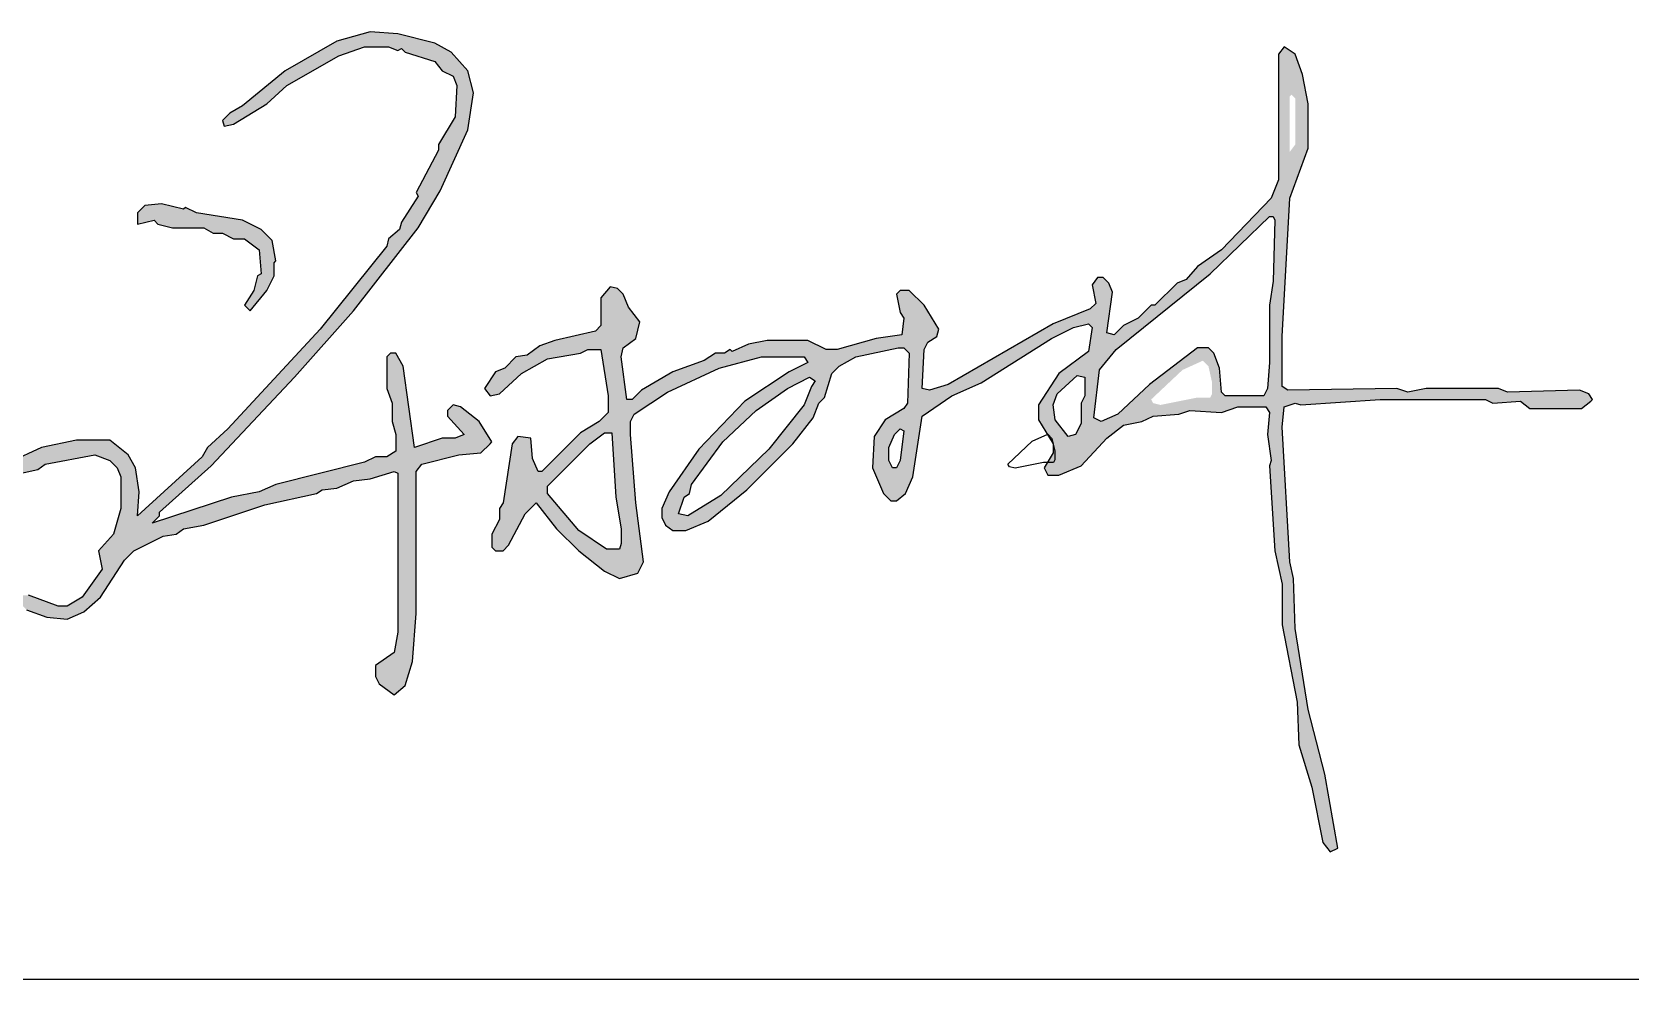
# Model space of a CAD drawing. Extents: x 1680110 to 4798266, y 269661 to 1249705.
# Drawn here: x 2474834 to 2477759, y 526407 to 528140 of the extents above; entities that cross this region are included whole.
import ezdxf

# ---------------------------------------------------------------- set-up
doc = ezdxf.new("R2010")
doc.units = 0
doc.header["$LTSCALE"] = 1000
doc.header["$MEASUREMENT"] = 0
doc.layers.add('图框', color=4, linetype='Continuous')

msp = doc.modelspace()

# ---------------------------------------------------------------- hatches: boundary and pattern name
at = {"linetype": 'Continuous'}
h = msp.add_hatch(color=4, dxfattribs=at)
h.dxf.hatch_style = 1
h.paths.add_polyline_path([(2475276.996947512, 527717.9707063677), (2475280.376947511, 527721.3507063676), (2475273.616947513, 527758.5307063683), (2475253.336947512, 527778.8107063676), (2475219.536947511, 527795.710706368), (2475135.036947511, 527809.2307063675), (2475114.756947512, 527819.3707063672), (2475111.376947511, 527815.9907063682), (2475070.816947512, 527826.1307063679), (2475040.396947511, 527822.7507063671), (2475026.876947511, 527809.2307063675), (2475026.876947511, 527788.9507063682), (2475057.296947513, 527795.710706368), (2475064.056947511, 527788.9507063682), (2475091.096947512, 527782.1907063684), (2475148.556947511, 527782.1907063684), (2475165.456947513, 527772.0507063678), (2475182.356947511, 527772.0507063678), (2475202.636947513, 527761.9107063682), (2475222.916947512, 527761.9107063682), (2475249.956947513, 527741.6307063679), (2475253.336947512, 527697.6907063684), (2475246.576947512, 527694.3107063676), (2475239.816947512, 527667.2707063676), (2475222.916947512, 527640.2307063675), (2475233.056947511, 527630.0907063679), (2475263.476947512, 527667.2707063676), (2475276.996947512, 527694.3107063676)], flags=17)
h.paths.add_polyline_path([(2475672.456947513, 527386.7307063675), (2475675.836947512, 527390.1107063683), (2475652.176947512, 527427.290706368), (2475618.376947511, 527454.3307063681), (2475604.856947511, 527457.710706368), (2475594.716947511, 527447.5707063674), (2475594.716947511, 527437.4307063677), (2475625.136947513, 527403.6307063679), (2475608.23694751, 527396.8707063672), (2475584.576947512, 527396.8707063672), (2475533.876947511, 527379.9707063677), (2475513.596947512, 527528.6907063684), (2475500.076947512, 527552.3507063676), (2475489.936947512, 527552.3507063676), (2475483.176947512, 527545.5907063679), (2475483.176947512, 527488.1307063679), (2475493.316947512, 527461.0907063679), (2475493.316947512, 527427.290706368), (2475500.076947512, 527403.6307063679), (2475500.076947512, 527373.210706368), (2475483.176947512, 527363.0707063674), (2475462.896947511, 527363.0707063674), (2475442.616947513, 527352.9307063677), (2475280.376947511, 527312.3707063672), (2475249.956947513, 527298.8507063676), (2475199.256947512, 527288.710706368), (2475053.916947512, 527241.3907063677), (2475067.436947512, 527254.9107063682), (2475067.436947512, 527261.670706367), (2475162.076947512, 527346.170706367), (2475314.176947512, 527508.4107063682), (2475422.336947512, 527630.0907063679), (2475540.636947513, 527782.1907063684), (2475581.196947511, 527849.790706368), (2475631.896947511, 527961.3307063681), (2475642.036947511, 528028.9307063677), (2475631.896947511, 528069.4907063682), (2475601.476947512, 528103.290706368), (2475571.056947511, 528120.1907063684), (2475503.456947513, 528137.0907063679), (2475452.756947512, 528140.4707063677), (2475391.916947512, 528123.5707063674), (2475297.276947513, 528069.4907063682), (2475219.536947511, 528005.2707063676), (2475195.876947511, 527991.7507063671), (2475182.356947511, 527978.2307063675), (2475185.73694751, 527968.0907063679), (2475202.636947513, 527971.4707063677), (2475263.476947512, 528008.6507063675), (2475300.656947512, 528042.4507063682), (2475395.296947513, 528096.5307063683), (2475442.616947513, 528113.4307063677), (2475486.556947511, 528113.4307063677), (2475503.456947513, 528106.670706367), (2475510.216947511, 528110.0507063678), (2475516.976947512, 528103.290706368), (2475571.056947511, 528086.3907063677), (2475584.576947512, 528069.4907063682), (2475604.856947511, 528059.3507063676), (2475611.616947513, 528042.4507063682), (2475608.23694751, 527984.9907063682), (2475577.816947512, 527934.290706368), (2475577.816947512, 527924.1507063675), (2475537.256947512, 527846.4107063682), (2475540.636947513, 527839.6507063675), (2475510.216947511, 527792.3307063681), (2475506.836947512, 527778.8107063676), (2475486.556947511, 527761.9107063682), (2475483.176947512, 527748.3907063677), (2475361.496947512, 527596.290706368), (2475192.496947512, 527413.7707063676), (2475155.316947512, 527379.9707063677), (2475145.176947512, 527363.0707063674), (2475026.876947511, 527254.9107063682), (2475030.256947512, 527298.8507063676), (2475023.496947512, 527342.790706368), (2475009.976947512, 527366.4507063682), (2474976.176947512, 527393.4907063682), (2474915.336947512, 527393.4907063682), (2474851.116947513, 527379.9707063677), (2474793.656947512, 527352.9307063677), (2474766.616947513, 527346.170706367), (2474749.716947511, 527332.6507063675), (2474702.396947511, 527312.3707063672), (2474655.076947512, 527281.9507063682), (2474655.076947512, 527261.670706367), (2474671.976947512, 527251.5307063683), (2474709.156947512, 527281.9507063682), (2474813.936947512, 527332.6507063675), (2474844.356947511, 527339.4107063682), (2474857.876947511, 527349.5507063678), (2474949.136947513, 527366.4507063682), (2474976.176947512, 527356.3107063676), (2474989.696947511, 527342.790706368), (2474996.456947513, 527325.8907063677), (2474996.456947513, 527268.4307063677), (2474982.936947512, 527221.1107063683), (2474955.896947511, 527190.6907063684), (2474962.656947512, 527156.8907063677), (2474925.476947512, 527106.1907063684), (2474898.436947512, 527089.290706368), (2474881.536947511, 527089.290706368), (2474827.456947513, 527109.5707063674), (2474817.316947512, 527109.5707063674), (2474810.556947511, 527096.0507063678), (2474824.076947512, 527082.5307063683), (2474861.256947512, 527069.0107063678), (2474898.436947512, 527065.6307063679), (2474928.856947511, 527079.1507063675), (2474959.276947513, 527106.1907063684), (2475003.216947511, 527173.790706368), (2475020.116947513, 527190.6907063684), (2475074.196947511, 527217.7307063675), (2475097.856947511, 527221.1107063683), (2475111.376947511, 527231.2507063671), (2475148.556947511, 527238.0107063678), (2475260.096947512, 527275.1907063684), (2475354.73694751, 527295.4707063677), (2475364.876947511, 527302.2307063675), (2475391.916947512, 527305.6107063683), (2475422.336947512, 527319.1307063679), (2475452.756947512, 527322.5107063678), (2475496.696947511, 527336.0307063683), (2475503.456947513, 527332.6507063675), (2475503.456947513, 527041.9707063677), (2475496.696947511, 527004.790706368), (2475462.896947511, 526981.1307063679), (2475462.896947511, 526960.8507063676), (2475469.656947512, 526947.3307063681), (2475496.696947511, 526927.0507063678), (2475516.976947512, 526943.9507063682), (2475530.496947512, 526987.8907063677), (2475537.256947512, 527075.7707063676), (2475537.256947512, 527336.0307063683), (2475547.396947511, 527349.5507063678), (2475614.996947512, 527366.4507063682), (2475655.556947511, 527369.8307063681)])
h.paths.add_polyline_path([(2475912.436947512, 527231.2507063671), (2475912.436947512, 527204.210706368), (2475909.056947511, 527194.0707063674), (2475885.396947511, 527194.0707063674), (2475834.696947511, 527227.8707063672), (2475777.23694751, 527295.4707063677), (2475777.23694751, 527308.9907063682), (2475854.976947512, 527386.7307063675), (2475882.016947512, 527407.0107063678), (2475895.536947511, 527407.0107063678), (2475902.296947513, 527288.710706368)], flags=16)
h.paths.add_polyline_path([(2476267.336947512, 527501.6507063675), (2476260.576947512, 527491.5107063678), (2476247.056947511, 527457.710706368), (2476182.836947512, 527376.5907063679), (2476094.956947513, 527292.0907063679), (2476034.116947513, 527254.9107063682), (2476017.216947511, 527258.290706368), (2476027.356947511, 527288.710706368), (2476037.496947512, 527295.4707063677), (2476040.876947511, 527312.3707063672), (2476098.336947512, 527390.1107063683), (2476159.176947512, 527447.5707063674), (2476216.636947513, 527488.1307063679), (2476257.196947511, 527508.4107063682)], flags=16)
h.paths.add_polyline_path([(2476429.576947512, 527410.3907063677), (2476422.816947512, 527356.3107063676), (2476416.056947511, 527342.790706368), (2476409.296947513, 527342.790706368), (2476402.536947511, 527356.3107063676), (2476402.536947511, 527379.9707063677), (2476412.676947512, 527403.6307063679), (2476422.816947512, 527413.7707063676)], flags=16)
h.paths.add_polyline_path([(2476760.816947512, 527508.4107063682), (2476760.816947512, 527474.6107063683), (2476754.056947511, 527461.0907063679), (2476754.056947511, 527423.9107063682), (2476743.916947512, 527403.6307063679), (2476730.396947511, 527400.2507063671), (2476706.73694751, 527430.670706367), (2476703.356947511, 527457.710706368), (2476710.116947513, 527477.9907063682), (2476747.296947513, 527511.790706368)], flags=16)
h.paths.add_polyline_path([(2476994.036947511, 527498.2707063676), (2476994.036947511, 527477.9907063682), (2476990.656947512, 527471.2307063675), (2476966.996947512, 527471.2307063675), (2476899.396947511, 527457.710706368), (2476885.876947511, 527461.0907063679), (2476882.496947512, 527467.8507063676), (2476939.956947513, 527521.9307063677), (2476977.136947513, 527538.8307063681), (2476987.276947513, 527528.6907063684)], flags=16)
h.paths.add_polyline_path([(2477108.956947513, 527795.710706368), (2477105.576947512, 527684.170706367), (2477098.816947512, 527640.2307063675), (2477098.816947512, 527535.4507063682), (2477095.436947512, 527488.1307063679), (2477088.676947512, 527474.6107063683), (2477017.696947511, 527474.6107063683), (2477010.936947512, 527481.3707063672), (2477007.556947511, 527525.3107063676), (2476997.416947512, 527552.3507063676), (2476987.276947513, 527562.4907063682), (2476966.996947512, 527562.4907063682), (2476879.116947513, 527494.8907063677), (2476821.656947512, 527440.8107063676), (2476791.23694751, 527427.290706368), (2476777.716947511, 527434.0507063678), (2476787.856947511, 527521.9307063677), (2476818.276947513, 527559.1107063683), (2476990.656947512, 527697.6907063684), (2477098.816947512, 527802.4707063677), (2477105.576947512, 527802.4707063677)], flags=16)
h.paths.add_polyline_path([(2477146.136947513, 528018.790706368), (2477146.136947513, 527974.8507063676), (2477146.136947513, 527934.290706368), (2477135.996947512, 527920.7707063676), (2477135.996947512, 528022.170706367), (2477139.376947511, 528025.5507063678)], flags=16)
h.paths.add_polyline_path([(2477686.936947512, 527464.4707063677), (2477690.316947512, 527467.8507063676), (2477683.556947511, 527477.9907063682), (2477666.656947512, 527484.7507063671), (2477534.836947512, 527481.3707063672), (2477517.936947512, 527488.1307063679), (2477386.116947513, 527488.1307063679), (2477352.316947512, 527481.3707063672), (2477332.036947511, 527488.1307063679), (2477132.616947513, 527484.7507063671), (2477122.476947512, 527491.5107063678), (2477122.476947512, 527582.7707063676), (2477135.996947512, 527836.2707063676), (2477169.796947513, 527927.5307063683), (2477169.796947513, 528008.6507063675), (2477159.656947512, 528062.7307063675), (2477146.136947513, 528099.9107063682), (2477125.856947511, 528113.4307063677), (2477115.716947511, 528099.9107063682), (2477115.716947511, 527870.0707063674), (2477102.196947511, 527836.2707063676), (2477010.936947512, 527741.6307063679), (2476966.996947512, 527711.210706368), (2476946.716947511, 527687.5507063678), (2476929.816947512, 527680.790706368), (2476889.256947512, 527640.2307063675), (2476882.496947512, 527640.2307063675), (2476858.836947512, 527616.5707063674), (2476831.796947513, 527603.0507063678), (2476814.896947511, 527586.1507063675), (2476801.376947511, 527589.5307063683), (2476811.516947512, 527663.8907063677), (2476804.756947512, 527680.790706368), (2476794.616947513, 527690.9307063677), (2476784.476947512, 527690.9307063677), (2476774.336947512, 527677.4107063682), (2476781.096947512, 527643.6107063683), (2476770.956947513, 527633.4707063677), (2476703.356947511, 527606.4307063677), (2476510.696947511, 527494.8907063677), (2476476.896947511, 527484.7507063671), (2476463.376947511, 527488.1307063679), (2476466.756947512, 527559.1107063683), (2476473.516947512, 527572.6307063679), (2476490.416947512, 527582.7707063676), (2476493.796947513, 527596.290706368), (2476466.756947512, 527640.2307063675), (2476439.716947511, 527667.2707063676), (2476422.816947512, 527667.2707063676), (2476416.056947511, 527660.5107063678), (2476422.816947512, 527626.710706368), (2476429.576947512, 527616.5707063674), (2476426.196947511, 527586.1507063675), (2476378.876947511, 527579.3907063677), (2476307.896947511, 527559.1107063683), (2476287.616947513, 527559.1107063683), (2476253.816947512, 527576.0107063678), (2476179.456947513, 527576.0107063678), (2476145.656947512, 527569.2507063671), (2476115.23694751, 527555.7307063675), (2476111.856947511, 527559.1107063683), (2476101.716947511, 527552.3507063676), (2476084.816947512, 527552.3507063676), (2476064.536947511, 527538.8307063681), (2476007.076947512, 527518.5507063678), (2475949.616947513, 527484.7507063671), (2475932.716947511, 527467.8507063676), (2475922.576947512, 527467.8507063676), (2475912.436947512, 527545.5907063679), (2475915.816947512, 527562.4907063682), (2475939.476947512, 527579.3907063677), (2475946.23694751, 527609.8107063676), (2475925.956947513, 527636.8507063676), (2475915.816947512, 527660.5107063678), (2475905.676947512, 527670.6507063675), (2475892.156947512, 527674.0307063683), (2475875.256947512, 527653.7507063671), (2475875.256947512, 527603.0507063678), (2475865.116947513, 527592.9107063682), (2475790.756947512, 527576.0107063678), (2475763.716947511, 527565.8707063672), (2475740.056947511, 527548.9707063677), (2475719.776947513, 527545.5907063679), (2475699.496947512, 527525.3107063676), (2475682.596947512, 527518.5507063678), (2475662.316947512, 527488.1307063679), (2475672.456947513, 527474.6107063683), (2475689.356947511, 527477.9907063682), (2475729.916947512, 527515.170706367), (2475777.23694751, 527542.210706368), (2475838.076947512, 527552.3507063676), (2475851.596947512, 527559.1107063683), (2475875.256947512, 527559.1107063683), (2475888.776947513, 527474.6107063683), (2475888.776947513, 527444.1907063684), (2475871.876947511, 527427.290706368), (2475838.076947512, 527407.0107063678), (2475767.096947512, 527336.0307063683), (2475760.336947512, 527336.0307063683), (2475750.196947511, 527359.6907063684), (2475746.816947512, 527396.8707063672), (2475723.156947512, 527400.2507063671), (2475713.016947512, 527386.7307063675), (2475696.116947513, 527278.5707063674), (2475689.356947511, 527268.4307063677), (2475689.356947511, 527248.1507063675), (2475675.836947512, 527221.1107063683), (2475675.836947512, 527197.4507063682), (2475682.596947512, 527190.6907063684), (2475696.116947513, 527190.6907063684), (2475706.256947512, 527200.8307063681), (2475736.676947512, 527258.290706368), (2475756.956947513, 527278.5707063674), (2475794.136947513, 527231.2507063671), (2475834.696947511, 527190.6907063684), (2475882.016947512, 527153.5107063678), (2475909.056947511, 527139.9907063682), (2475942.856947511, 527150.1307063679), (2475952.996947512, 527170.4107063682), (2475939.476947512, 527278.5707063674), (2475929.336947512, 527403.6307063679), (2475929.336947512, 527427.290706368), (2475936.096947512, 527440.8107063676), (2475996.936947512, 527481.3707063672), (2476091.576947512, 527525.3107063676), (2476169.316947512, 527545.5907063679), (2476247.056947511, 527545.5907063679), (2476253.816947512, 527535.4507063682), (2476220.016947512, 527518.5507063678), (2476138.896947511, 527464.4707063677), (2476054.396947511, 527376.5907063679), (2476000.316947512, 527298.8507063676), (2475986.796947513, 527268.4307063677), (2475986.796947513, 527251.5307063683), (2475993.556947511, 527238.0107063678), (2476007.076947512, 527227.8707063672), (2476030.73694751, 527227.8707063672), (2476071.296947513, 527244.7707063676), (2476142.276947513, 527302.2307063675), (2476226.776947513, 527386.7307063675), (2476263.956947513, 527434.0507063678), (2476274.096947512, 527461.0907063679), (2476284.23694751, 527471.2307063675), (2476297.756947512, 527515.170706367), (2476311.276947513, 527528.6907063684), (2476341.696947511, 527545.5907063679), (2476419.436947512, 527562.4907063682), (2476429.576947512, 527562.4907063682), (2476439.716947511, 527552.3507063676), (2476436.336947512, 527461.0907063679), (2476429.576947512, 527450.9507063682), (2476395.776947513, 527430.670706367), (2476375.496947512, 527400.2507063671), (2476372.116947513, 527342.790706368), (2476392.396947511, 527295.4707063677), (2476405.916947512, 527281.9507063682), (2476416.056947511, 527281.9507063682), (2476432.956947513, 527295.4707063677), (2476446.476947512, 527325.8907063677), (2476463.376947511, 527437.4307063677), (2476517.456947513, 527474.6107063683), (2476571.536947511, 527498.2707063676), (2476699.976947512, 527579.3907063677), (2476740.536947511, 527599.670706367), (2476767.576947512, 527606.4307063677), (2476774.336947512, 527599.670706367), (2476767.576947512, 527555.7307063675), (2476713.496947512, 527515.170706367), (2476676.316947512, 527457.710706368), (2476676.316947512, 527430.670706367), (2476703.356947511, 527386.7307063675), (2476703.356947511, 527369.8307063681), (2476686.456947513, 527342.790706368), (2476693.216947511, 527329.2707063676), (2476713.496947512, 527329.2707063676), (2476754.056947511, 527346.170706367), (2476801.376947511, 527396.8707063672), (2476831.796947513, 527420.5307063683), (2476865.596947512, 527427.290706368), (2476885.876947511, 527437.4307063677), (2476933.196947511, 527440.8107063676), (2476953.476947512, 527447.5707063674), (2477010.936947512, 527444.1907063684), (2477041.356947511, 527454.3307063681), (2477092.056947511, 527454.3307063681), (2477098.816947512, 527444.1907063684), (2477095.436947512, 527403.6307063679), (2477102.196947511, 527356.3107063676), (2477098.816947512, 527346.170706367), (2477108.956947513, 527190.6907063684), (2477122.476947512, 527129.8507063676), (2477122.476947512, 527055.4907063682), (2477149.516947512, 526913.5307063683), (2477152.896947511, 526835.790706368), (2477176.556947511, 526758.0507063678), (2477196.836947512, 526656.6507063675), (2477210.356947511, 526639.7507063671), (2477223.876947511, 526646.5107063678), (2477200.216947511, 526781.710706368), (2477169.796947513, 526900.0107063678), (2477146.136947513, 527048.7307063675), (2477142.756947512, 527139.9907063682), (2477135.996947512, 527170.4107063682), (2477122.476947512, 527417.1507063675), (2477125.856947511, 527454.3307063681), (2477146.136947513, 527461.0907063679), (2477156.276947513, 527457.710706368), (2477301.616947513, 527467.8507063676), (2477494.276947513, 527467.8507063676), (2477507.796947513, 527461.0907063679), (2477558.496947512, 527464.4707063677), (2477575.396947511, 527450.9507063682), (2477670.036947511, 527450.9507063682)])

# ---------------------------------------------------------------- linework, layer by layer
at = {"color": 4, "linetype": 'Continuous'}
for points in [[(2475672.456947513, 527386.7307063675), (2475675.836947512, 527390.1107063683), (2475652.176947512, 527427.290706368), (2475618.376947511, 527454.3307063681), (2475604.856947511, 527457.710706368), (2475594.716947511, 527447.5707063674), (2475594.716947511, 527437.4307063677), (2475625.136947513, 527403.6307063679), (2475608.23694751, 527396.8707063672), (2475584.576947512, 527396.8707063672), (2475533.876947511, 527379.9707063677), (2475513.596947512, 527528.6907063684), (2475500.076947512, 527552.3507063676), (2475489.936947512, 527552.3507063676), (2475483.176947512, 527545.5907063679), (2475483.176947512, 527488.1307063679), (2475493.316947512, 527461.0907063679), (2475493.316947512, 527427.290706368), (2475500.076947512, 527403.6307063679), (2475500.076947512, 527373.210706368), (2475483.176947512, 527363.0707063674), (2475462.896947511, 527363.0707063674), (2475442.616947513, 527352.9307063677), (2475280.376947511, 527312.3707063672), (2475249.956947513, 527298.8507063676), (2475199.256947512, 527288.710706368), (2475053.916947512, 527241.3907063677), (2475067.436947512, 527254.9107063682), (2475067.436947512, 527261.670706367), (2475162.076947512, 527346.170706367), (2475314.176947512, 527508.4107063682), (2475422.336947512, 527630.0907063679), (2475540.636947513, 527782.1907063684), (2475581.196947511, 527849.790706368), (2475631.896947511, 527961.3307063681), (2475642.036947511, 528028.9307063677), (2475631.896947511, 528069.4907063682), (2475601.476947512, 528103.290706368), (2475571.056947511, 528120.1907063684), (2475503.456947513, 528137.0907063679), (2475452.756947512, 528140.4707063677), (2475391.916947512, 528123.5707063674), (2475297.276947513, 528069.4907063682), (2475219.536947511, 528005.2707063676), (2475195.876947511, 527991.7507063671), (2475182.356947511, 527978.2307063675), (2475185.73694751, 527968.0907063679), (2475202.636947513, 527971.4707063677), (2475263.476947512, 528008.6507063675), (2475300.656947512, 528042.4507063682), (2475395.296947513, 528096.5307063683), (2475442.616947513, 528113.4307063677), (2475486.556947511, 528113.4307063677), (2475503.456947513, 528106.670706367), (2475510.216947511, 528110.0507063678), (2475516.976947512, 528103.290706368), (2475571.056947511, 528086.3907063677), (2475584.576947512, 528069.4907063682), (2475604.856947511, 528059.3507063676), (2475611.616947513, 528042.4507063682), (2475608.23694751, 527984.9907063682), (2475577.816947512, 527934.290706368), (2475577.816947512, 527924.1507063675), (2475537.256947512, 527846.4107063682), (2475540.636947513, 527839.6507063675), (2475510.216947511, 527792.3307063681), (2475506.836947512, 527778.8107063676), (2475486.556947511, 527761.9107063682), (2475483.176947512, 527748.3907063677), (2475361.496947512, 527596.290706368), (2475192.496947512, 527413.7707063676), (2475155.316947512, 527379.9707063677), (2475145.176947512, 527363.0707063674), (2475026.876947511, 527254.9107063682), (2475030.256947512, 527298.8507063676), (2475023.496947512, 527342.790706368), (2475009.976947512, 527366.4507063682), (2474976.176947512, 527393.4907063682), (2474915.336947512, 527393.4907063682), (2474851.116947513, 527379.9707063677), (2474793.656947512, 527352.9307063677)], [(2477686.936947512, 527464.4707063677), (2477690.316947512, 527467.8507063676), (2477683.556947511, 527477.9907063682), (2477666.656947512, 527484.7507063671), (2477534.836947512, 527481.3707063672), (2477517.936947512, 527488.1307063679), (2477386.116947513, 527488.1307063679), (2477352.316947512, 527481.3707063672), (2477332.036947511, 527488.1307063679), (2477132.616947513, 527484.7507063671), (2477122.476947512, 527491.5107063678), (2477122.476947512, 527582.7707063676), (2477135.996947512, 527836.2707063676), (2477169.796947513, 527927.5307063683), (2477169.796947513, 528008.6507063675), (2477159.656947512, 528062.7307063675), (2477146.136947513, 528099.9107063682), (2477125.856947511, 528113.4307063677), (2477115.716947511, 528099.9107063682), (2477115.716947511, 527870.0707063674), (2477102.196947511, 527836.2707063676), (2477010.936947512, 527741.6307063679), (2476966.996947512, 527711.210706368), (2476946.716947511, 527687.5507063678), (2476929.816947512, 527680.790706368), (2476889.256947512, 527640.2307063675), (2476882.496947512, 527640.2307063675), (2476858.836947512, 527616.5707063674), (2476831.796947513, 527603.0507063678), (2476814.896947511, 527586.1507063675), (2476801.376947511, 527589.5307063683), (2476811.516947512, 527663.8907063677), (2476804.756947512, 527680.790706368), (2476794.616947513, 527690.9307063677), (2476784.476947512, 527690.9307063677), (2476774.336947512, 527677.4107063682), (2476781.096947512, 527643.6107063683), (2476770.956947513, 527633.4707063677), (2476703.356947511, 527606.4307063677), (2476510.696947511, 527494.8907063677), (2476476.896947511, 527484.7507063671), (2476463.376947511, 527488.1307063679), (2476466.756947512, 527559.1107063683), (2476473.516947512, 527572.6307063679), (2476490.416947512, 527582.7707063676), (2476493.796947513, 527596.290706368), (2476466.756947512, 527640.2307063675), (2476439.716947511, 527667.2707063676), (2476422.816947512, 527667.2707063676), (2476416.056947511, 527660.5107063678), (2476422.816947512, 527626.710706368), (2476429.576947512, 527616.5707063674), (2476426.196947511, 527586.1507063675), (2476378.876947511, 527579.3907063677), (2476307.896947511, 527559.1107063683), (2476287.616947513, 527559.1107063683), (2476253.816947512, 527576.0107063678), (2476179.456947513, 527576.0107063678), (2476145.656947512, 527569.2507063671), (2476115.23694751, 527555.7307063675), (2476111.856947511, 527559.1107063683), (2476101.716947511, 527552.3507063676), (2476084.816947512, 527552.3507063676), (2476064.536947511, 527538.8307063681), (2476007.076947512, 527518.5507063678), (2475949.616947513, 527484.7507063671), (2475932.716947511, 527467.8507063676), (2475922.576947512, 527467.8507063676), (2475912.436947512, 527545.5907063679), (2475915.816947512, 527562.4907063682), (2475939.476947512, 527579.3907063677), (2475946.23694751, 527609.8107063676), (2475925.956947513, 527636.8507063676), (2475915.816947512, 527660.5107063678), (2475905.676947512, 527670.6507063675), (2475892.156947512, 527674.0307063683), (2475875.256947512, 527653.7507063671), (2475875.256947512, 527603.0507063678), (2475865.116947513, 527592.9107063682), (2475790.756947512, 527576.0107063678), (2475763.716947511, 527565.8707063672), (2475740.056947511, 527548.9707063677), (2475719.776947513, 527545.5907063679), (2475699.496947512, 527525.3107063676), (2475682.596947512, 527518.5507063678), (2475662.316947512, 527488.1307063679), (2475672.456947513, 527474.6107063683), (2475689.356947511, 527477.9907063682), (2475729.916947512, 527515.170706367), (2475777.23694751, 527542.210706368), (2475838.076947512, 527552.3507063676), (2475851.596947512, 527559.1107063683), (2475875.256947512, 527559.1107063683), (2475888.776947513, 527474.6107063683), (2475888.776947513, 527444.1907063684), (2475871.876947511, 527427.290706368), (2475838.076947512, 527407.0107063678), (2475767.096947512, 527336.0307063683), (2475760.336947512, 527336.0307063683), (2475750.196947511, 527359.6907063684), (2475746.816947512, 527396.8707063672), (2475723.156947512, 527400.2507063671), (2475713.016947512, 527386.7307063675), (2475696.116947513, 527278.5707063674), (2475689.356947511, 527268.4307063677), (2475689.356947511, 527248.1507063675), (2475675.836947512, 527221.1107063683), (2475675.836947512, 527197.4507063682), (2475682.596947512, 527190.6907063684), (2475696.116947513, 527190.6907063684), (2475706.256947512, 527200.8307063681), (2475736.676947512, 527258.290706368), (2475756.956947513, 527278.5707063674), (2475794.136947513, 527231.2507063671), (2475834.696947511, 527190.6907063684), (2475882.016947512, 527153.5107063678), (2475909.056947511, 527139.9907063682), (2475942.856947511, 527150.1307063679), (2475952.996947512, 527170.4107063682), (2475939.476947512, 527278.5707063674), (2475929.336947512, 527403.6307063679), (2475929.336947512, 527427.290706368), (2475936.096947512, 527440.8107063676), (2475996.936947512, 527481.3707063672), (2476091.576947512, 527525.3107063676), (2476169.316947512, 527545.5907063679), (2476247.056947511, 527545.5907063679), (2476253.816947512, 527535.4507063682), (2476220.016947512, 527518.5507063678), (2476138.896947511, 527464.4707063677), (2476054.396947511, 527376.5907063679), (2476000.316947512, 527298.8507063676), (2475986.796947513, 527268.4307063677), (2475986.796947513, 527251.5307063683), (2475993.556947511, 527238.0107063678), (2476007.076947512, 527227.8707063672), (2476030.73694751, 527227.8707063672), (2476071.296947513, 527244.7707063676), (2476142.276947513, 527302.2307063675), (2476226.776947513, 527386.7307063675), (2476263.956947513, 527434.0507063678), (2476274.096947512, 527461.0907063679), (2476284.23694751, 527471.2307063675), (2476297.756947512, 527515.170706367), (2476311.276947513, 527528.6907063684), (2476341.696947511, 527545.5907063679), (2476419.436947512, 527562.4907063682), (2476429.576947512, 527562.4907063682), (2476439.716947511, 527552.3507063676), (2476436.336947512, 527461.0907063679), (2476429.576947512, 527450.9507063682), (2476395.776947513, 527430.670706367), (2476375.496947512, 527400.2507063671), (2476372.116947513, 527342.790706368), (2476392.396947511, 527295.4707063677), (2476405.916947512, 527281.9507063682), (2476416.056947511, 527281.9507063682), (2476432.956947513, 527295.4707063677), (2476446.476947512, 527325.8907063677), (2476463.376947511, 527437.4307063677), (2476517.456947513, 527474.6107063683), (2476571.536947511, 527498.2707063676), (2476699.976947512, 527579.3907063677), (2476740.536947511, 527599.670706367), (2476767.576947512, 527606.4307063677), (2476774.336947512, 527599.670706367), (2476767.576947512, 527555.7307063675), (2476713.496947512, 527515.170706367), (2476676.316947512, 527457.710706368), (2476676.316947512, 527430.670706367), (2476703.356947511, 527386.7307063675), (2476703.356947511, 527369.8307063681), (2476686.456947513, 527342.790706368), (2476693.216947511, 527329.2707063676), (2476713.496947512, 527329.2707063676), (2476754.056947511, 527346.170706367), (2476801.376947511, 527396.8707063672), (2476831.796947513, 527420.5307063683), (2476865.596947512, 527427.290706368), (2476885.876947511, 527437.4307063677), (2476933.196947511, 527440.8107063676), (2476953.476947512, 527447.5707063674), (2477010.936947512, 527444.1907063684), (2477041.356947511, 527454.3307063681), (2477092.056947511, 527454.3307063681), (2477098.816947512, 527444.1907063684), (2477095.436947512, 527403.6307063679), (2477102.196947511, 527356.3107063676), (2477098.816947512, 527346.170706367), (2477108.956947513, 527190.6907063684), (2477122.476947512, 527129.8507063676), (2477122.476947512, 527055.4907063682), (2477149.516947512, 526913.5307063683), (2477152.896947511, 526835.790706368), (2477176.556947511, 526758.0507063678), (2477196.836947512, 526656.6507063675), (2477210.356947511, 526639.7507063671), (2477223.876947511, 526646.5107063678), (2477200.216947511, 526781.710706368), (2477169.796947513, 526900.0107063678), (2477146.136947513, 527048.7307063675), (2477142.756947512, 527139.9907063682), (2477135.996947512, 527170.4107063682), (2477122.476947512, 527417.1507063675), (2477125.856947511, 527454.3307063681), (2477146.136947513, 527461.0907063679), (2477156.276947513, 527457.710706368), (2477301.616947513, 527467.8507063676), (2477494.276947513, 527467.8507063676), (2477507.796947513, 527461.0907063679), (2477558.496947512, 527464.4707063677), (2477575.396947511, 527450.9507063682), (2477670.036947511, 527450.9507063682), (2477686.936947512, 527464.4707063677)], [(2475276.996947512, 527717.9707063677), (2475280.376947511, 527721.3507063676), (2475273.616947513, 527758.5307063683), (2475253.336947512, 527778.8107063676), (2475219.536947511, 527795.710706368), (2475135.036947511, 527809.2307063675), (2475114.756947512, 527819.3707063672), (2475111.376947511, 527815.9907063682), (2475070.816947512, 527826.1307063679), (2475040.396947511, 527822.7507063671), (2475026.876947511, 527809.2307063675), (2475026.876947511, 527788.9507063682), (2475057.296947513, 527795.710706368), (2475064.056947511, 527788.9507063682), (2475091.096947512, 527782.1907063684), (2475148.556947511, 527782.1907063684), (2475165.456947513, 527772.0507063678), (2475182.356947511, 527772.0507063678), (2475202.636947513, 527761.9107063682), (2475222.916947512, 527761.9107063682), (2475249.956947513, 527741.6307063679), (2475253.336947512, 527697.6907063684), (2475246.576947512, 527694.3107063676), (2475239.816947512, 527667.2707063676), (2475222.916947512, 527640.2307063675), (2475233.056947511, 527630.0907063679), (2475263.476947512, 527667.2707063676), (2475276.996947512, 527694.3107063676), (2475276.996947512, 527717.9707063677)], [(2477108.956947513, 527795.710706368), (2477105.576947512, 527684.170706367), (2477098.816947512, 527640.2307063675), (2477098.816947512, 527535.4507063682), (2477095.436947512, 527488.1307063679), (2477088.676947512, 527474.6107063683), (2477017.696947511, 527474.6107063683), (2477010.936947512, 527481.3707063672), (2477007.556947511, 527525.3107063676), (2476997.416947512, 527552.3507063676), (2476987.276947513, 527562.4907063682), (2476966.996947512, 527562.4907063682), (2476879.116947513, 527494.8907063677), (2476821.656947512, 527440.8107063676), (2476791.23694751, 527427.290706368), (2476777.716947511, 527434.0507063678), (2476787.856947511, 527521.9307063677), (2476818.276947513, 527559.1107063683), (2476990.656947512, 527697.6907063684), (2477098.816947512, 527802.4707063677), (2477105.576947512, 527802.4707063677), (2477108.956947513, 527795.710706368)], [(2476267.336947512, 527501.6507063675), (2476260.576947512, 527491.5107063678), (2476247.056947511, 527457.710706368), (2476182.836947512, 527376.5907063679), (2476094.956947513, 527292.0907063679), (2476034.116947513, 527254.9107063682), (2476017.216947511, 527258.290706368), (2476027.356947511, 527288.710706368), (2476037.496947512, 527295.4707063677), (2476040.876947511, 527312.3707063672), (2476098.336947512, 527390.1107063683), (2476159.176947512, 527447.5707063674), (2476216.636947513, 527488.1307063679), (2476257.196947511, 527508.4107063682), (2476267.336947512, 527501.6507063675)], [(2476760.816947512, 527508.4107063682), (2476760.816947512, 527474.6107063683), (2476754.056947511, 527461.0907063679), (2476754.056947511, 527423.9107063682), (2476743.916947512, 527403.6307063679), (2476730.396947511, 527400.2507063671), (2476706.73694751, 527430.670706367), (2476703.356947511, 527457.710706368), (2476710.116947513, 527477.9907063682), (2476747.296947513, 527511.790706368), (2476760.816947512, 527508.4107063682)], [(2475912.436947512, 527231.2507063671), (2475912.436947512, 527204.210706368), (2475909.056947511, 527194.0707063674), (2475885.396947511, 527194.0707063674), (2475834.696947511, 527227.8707063672), (2475777.23694751, 527295.4707063677), (2475777.23694751, 527308.9907063682), (2475854.976947512, 527386.7307063675), (2475882.016947512, 527407.0107063678), (2475895.536947511, 527407.0107063678), (2475902.296947513, 527288.710706368), (2475912.436947512, 527231.2507063671)], [(2476429.576947512, 527410.3907063677), (2476422.816947512, 527356.3107063676), (2476416.056947511, 527342.790706368), (2476409.296947513, 527342.790706368), (2476402.536947511, 527356.3107063676), (2476402.536947511, 527379.9707063677), (2476412.676947512, 527403.6307063679), (2476422.816947512, 527413.7707063676), (2476429.576947512, 527410.3907063677)], [(2476706.105255485, 527372.993776326), (2476706.105255485, 527357.3937763254), (2476703.505255485, 527352.1937763261), (2476685.305255484, 527352.1937763261), (2476633.305255484, 527341.7937763258), (2476622.905255485, 527344.3937763254), (2476620.305255484, 527349.5937763256), (2476664.505255485, 527391.1937763261), (2476693.105255485, 527404.1937763261), (2476700.905255485, 527396.3937763254), (2476706.105255485, 527372.993776326)], [(2474824.076947512, 527082.5307063683), (2474861.256947512, 527069.0107063678), (2474898.436947512, 527065.6307063679), (2474928.856947511, 527079.1507063675), (2474959.276947513, 527106.1907063684), (2475003.216947511, 527173.790706368), (2475020.116947513, 527190.6907063684), (2475074.196947511, 527217.7307063675), (2475097.856947511, 527221.1107063683), (2475111.376947511, 527231.2507063671), (2475148.556947511, 527238.0107063678), (2475260.096947512, 527275.1907063684), (2475354.73694751, 527295.4707063677), (2475364.876947511, 527302.2307063675), (2475391.916947512, 527305.6107063683), (2475422.336947512, 527319.1307063679), (2475452.756947512, 527322.5107063678), (2475496.696947511, 527336.0307063683), (2475503.456947513, 527332.6507063675), (2475503.456947513, 527041.9707063677), (2475496.696947511, 527004.790706368), (2475462.896947511, 526981.1307063679), (2475462.896947511, 526960.8507063676), (2475469.656947512, 526947.3307063681), (2475496.696947511, 526927.0507063678), (2475516.976947512, 526943.9507063682), (2475530.496947512, 526987.8907063677), (2475537.256947512, 527075.7707063676), (2475537.256947512, 527336.0307063683), (2475547.396947511, 527349.5507063678), (2475614.996947512, 527366.4507063682), (2475655.556947511, 527369.8307063681), (2475672.456947513, 527386.7307063675)], [(2474813.936947512, 527332.6507063675), (2474844.356947511, 527339.4107063682), (2474857.876947511, 527349.5507063678), (2474949.136947513, 527366.4507063682), (2474976.176947512, 527356.3107063676), (2474989.696947511, 527342.790706368), (2474996.456947513, 527325.8907063677), (2474996.456947513, 527268.4307063677), (2474982.936947512, 527221.1107063683), (2474955.896947511, 527190.6907063684), (2474962.656947512, 527156.8907063677), (2474925.476947512, 527106.1907063684), (2474898.436947512, 527089.290706368), (2474881.536947511, 527089.290706368), (2474827.456947513, 527109.5707063674)]]:
    msp.add_lwpolyline(points, dxfattribs=at)
at = {"layer": '图框', "color": 0}
msp.add_line((2466818.225198869, 526406.941136693), (2478174.203000212, 526406.941136693), dxfattribs=at)

doc.saveas('drawing.dxf')
